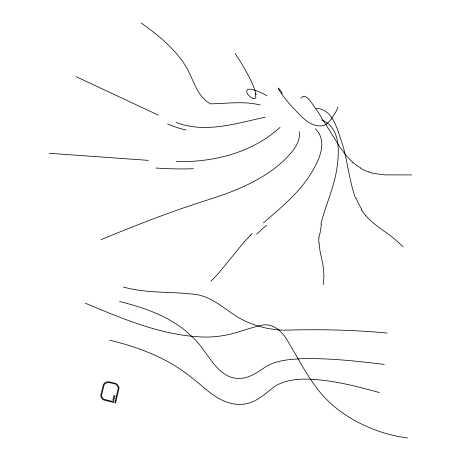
<?xml version="1.0" encoding="UTF-8"?>
<svg xmlns="http://www.w3.org/2000/svg" width="461" height="461" viewBox="0 0 461 461"><rect width="100%" height="100%" fill="white"/><g stroke="black" fill="none" stroke-linecap="round" stroke-linejoin="round"><path stroke-width="0.69" d="M319.104 237.121L319.34 233.79M323.201 284.604L323.737 279.775A71.513 58.933 26.6 0 0 323.864 275.58L323.835 274.266A90.108 74.682 24.9 0 0 322.291 261.687L319.98 250.813L319.127 243.131M320.856 224.311C325.391 205.698 333.897 188.18 336.766 169.124C339.417 152.395 340.852 127.271 321.64 119.946M337.942 107.044L337.285 108.767A74.803 52.888 21.5 0 1 335.925 111.741L331.107 119.428L326.803 123.876M256.114 97.767C253.642 100.821 249.401 96.061 247.592 94.096C242.083 82.922 265.087 94.107 266.907 95.911M301.045 98.314L302.635 96.47L304.917 96.274L307.62 98.089L310.749 101.57L318.073 112.138L340.351 147.768L346.712 156.17L352.849 162.502M244.359 241.685L218.992 272.716A294.758 220.871 4 0 1 215.31 276.686L210.913 281.216M280.075 127.345C252.351 152.798 213.236 162.474 176.286 161.581M250.715 234.908L252.167 233.445M263.456 222.876C279.135 209.202 295.513 195.873 307.585 178.718C316.557 165.251 329.978 142.841 315.203 128.734M101.08 239.651C137.355 224.651 173.958 210.366 211.478 198.749C228.91 193.061 246.174 186.451 261.906 176.926C270.123 171.959 277.954 166.283 284.869 159.604C292.147 152.124 300.854 142.87 299.27 131.633M265.208 117.169C236.366 123.358 205.047 133.759 176.033 122.384M316.154 108.421C333.655 108.756 337.757 131.581 342.563 144.593C347.865 162.318 349.242 181.064 355.644 198.466M411.811 174.926L385.108 174.875L373.715 173.469A58.414 51.574 -56.2 0 1 368.535 171.93M148.333 160.37L49.189 153.271M387.125 333.073C352.821 329.782 318.349 329.177 283.93 330.197C267.974 329.684 252.034 325.506 238.239 317.393C224.997 309.354 213.27 297.789 197.55 294.752C172.91 291.179 147.514 293.888 123.289 286.973M384.272 364.426C357.217 361.142 330.001 358.076 302.698 358.664C291.398 359.194 279.718 359.972 269.299 364.778C260.413 369.63 252.501 377.121 241.99 378.274C216.733 380.924 208.286 350.331 192.202 336.939A91.359 85.412 14.2 0 0 183.426 329.114C164.871 314.69 142.103 307.153 119.578 301.5M407.518 437.95L399.053 436.676L389.539 434.504A135.488 106.301 38.4 0 1 373.952 429.45C352.815 421.314 333.003 408.636 318.862 390.715C306.859 375.836 298.348 358.635 288.471 342.367C283.158 332.433 273.292 322.095 260.903 325.466C248.162 328.163 236.136 333.626 223.205 335.585A99.818 82.974 20.3 0 1 206.966 337.089C164.312 336.726 124.124 319.392 85.412 303.246M260.327 105.033C243.927 100.85 226.956 103.575 210.475 103.852C197.458 96.914 193.908 81.067 187.373 69.058A109.776 80.744 11.1 0 0 181.651 60.109C170.691 45.311 156.164 33.613 141.227 23.05M109.695 340.201C137.799 346.937 165.591 357.408 188.624 375.242C202.823 385.482 215.051 400.465 233.064 403.824A35.583 31.63 33.1 0 0 240.751 404.332C254.201 404.326 264.245 394.639 274.053 386.825C283.377 380.659 294.844 379.138 305.793 379.098C330.865 379.564 355.356 385.938 379.397 392.559M158.307 115.141L76.065 76.624M360.202 167.983L363.043 169.579A56.467 49.604 -52 0 0 368.552 171.89M403.156 246.923L400.718 244.537A90.2 72.089 34.3 0 0 397.296 241.408C387.367 232.275 374.879 226.213 366.051 215.857M235.081 53.545L238.256 58.305A283.158 213.184 4.6 0 1 241.679 63.768C247.361 73.61 253.446 83.574 256.166 94.712M361.038 209.115L362.012 210.596M282.311 93.439C281.936 92.333 275.626 83.988 279.337 90.506C283.14 96.372 287.635 101.766 292.257 107.004C300.624 115.313 310.293 128.463 323.703 125.501A29.371 18.031 81.5 0 0 326.768 123.779M320.015 233.762A60.316 44.417 -73.6 0 1 321.553 224.432M318.885 243.201A50.635 37.595 -73.8 0 1 318.851 237.156M360.341 167.775A66.701 58.155 -43.6 0 1 352.93 162.41M255.336 93.554A31.711 5.82 60.6 0 1 255.717 97.138M256.696 234.228A87.486 22.186 -40.7 0 1 266.493 225.222M244.549 241.679A76.549 26.438 -39.8 0 1 250.876 234.937M193.343 168.691A104.555 22.716 7.3 0 1 155.789 168.011M361.522 208.85A63.422 58.922 31.6 0 1 356.169 198.299M366.005 215.892A55.729 52.249 28.5 0 1 361.966 210.631M185.985 129.933A83.136 15.651 31.8 0 1 167.574 123.974M118.235 388.375L114.87 402.764L115.607 402.937L118.984 388.393A5.469 5.1 10.2 0 0 118.759 386.877L116.979 384.209A5.244 4.887 10.2 0 0 115.619 383.373L108.687 381.737A5.307 4.944 8.9 0 0 107.085 381.881L106.065 382.232A6.016 5.607 8.9 0 0 104.664 383.097L104.284 383.448A5.25 4.892 8.8 0 0 103.408 384.699L100.792 395.089L101.143 397.123L102.348 398.944A5.359 5.025 7.9 0 0 103.633 399.918L113.562 402.459L113.729 401.767L104.019 399.307A4.662 4.368 7.9 0 1 102.907 398.465L101.708 396.448A4.61 4.322 7.9 0 1 101.553 395.117L104.088 385.01A4.541 4.23 8.8 0 1 104.849 383.927L107.286 382.561A4.598 4.282 8.9 0 1 108.675 382.434L115.313 383.996A4.61 4.299 10.2 0 1 116.495 384.728L118.045 387.056A4.858 4.529 10.2 0 1 118.235 388.375M112.968 399.583L112.807 400.269L114.023 400.557L114.19 399.866L112.968 399.583M113.429 397.682L113.262 398.373L114.478 398.656L114.645 397.97L113.429 397.682M113.89 395.792L113.723 396.477L114.933 396.76L115.1 396.074L113.89 395.792"/></g></svg>
